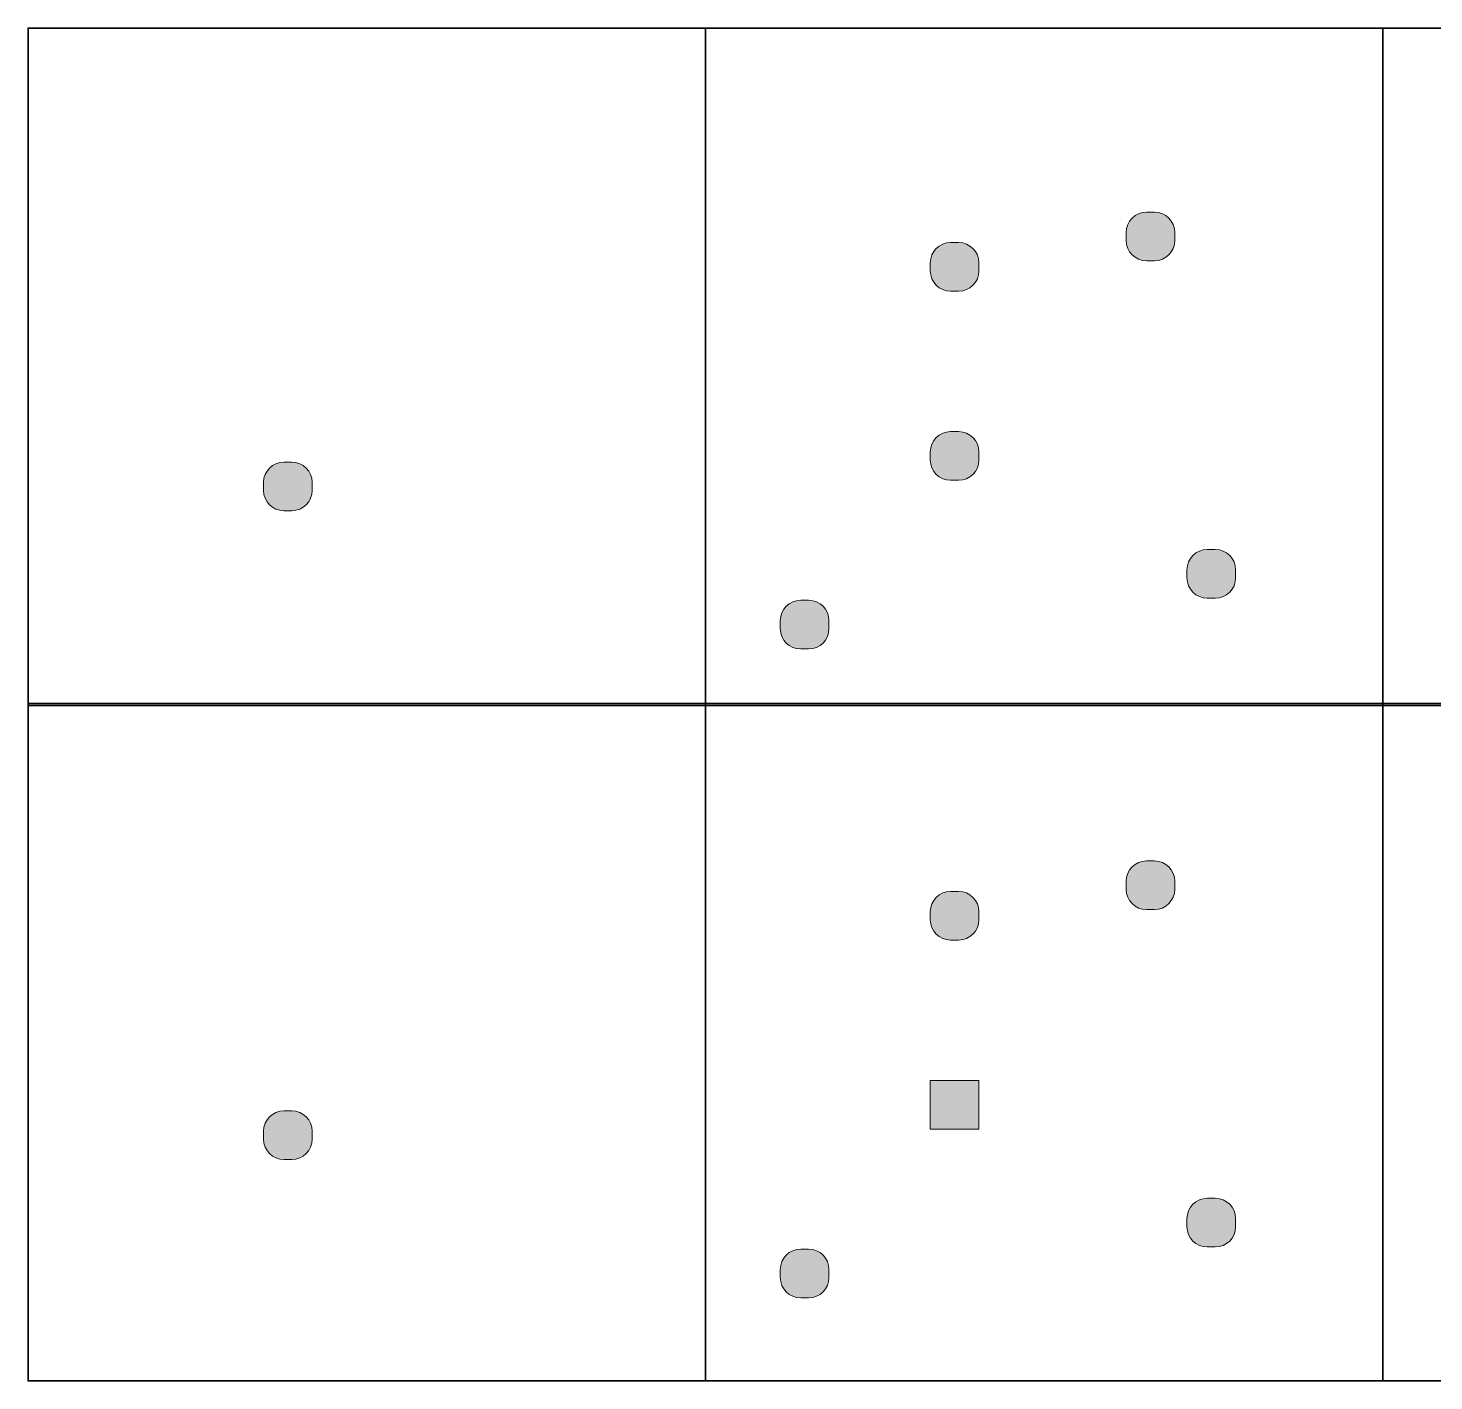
# Model space of a CAD drawing. Header units: inches. Extents: x 275 to 770, y -416 to -169.
# Drawn here: x 274.8 to 345.1, y -317.1 to -249.5 of the extents above; entities that cross this region are included whole.
import ezdxf

# ---------------------------------------------------------------- set-up
doc = ezdxf.new("R2010")
doc.units = ezdxf.units.IN
doc.header["$MEASUREMENT"] = 0
doc.layers.add('Layer 1', color=7, linetype='Continuous')

# ---------------------------------------------------------------- blocks, each defined once
blk = doc.blocks.new('block 19')
at = {"layer": 'Layer 1', "true_color": 0xff5733}
h = blk.add_hatch(color=20, dxfattribs=at)
h.dxf.hatch_style = 2
edge = h.paths.add_edge_path()
edge.add_spline(control_points=[(331.13, -261.099), (331.13, -261.099), (330.732, -261.099), (330.732, -261.099), (330.17, -261.099), (329.714, -260.643), (329.714, -260.081), (329.714, -260.081), (329.714, -259.683), (329.714, -259.683), (329.714, -259.121), (330.17, -258.665), (330.732, -258.665), (330.732, -258.665), (331.13, -258.665), (331.13, -258.665), (331.693, -258.665), (332.148, -259.121), (332.148, -259.683), (332.148, -259.683), (332.148, -260.081), (332.148, -260.081), (332.148, -260.643), (331.693, -261.099), (331.13, -261.099)], knot_values=[0, 0, 0, 0, 1, 1, 1, 2, 2, 2, 3, 3, 3, 4, 4, 4, 5, 5, 5, 6, 6, 6, 7, 7, 7, 8, 8, 8, 8], degree=3, periodic=1)
h = blk.add_hatch(color=20, dxfattribs=at)
h.dxf.hatch_style = 2
edge = h.paths.add_edge_path()
edge.add_spline(control_points=[(321.335, -262.62), (321.335, -262.62), (320.937, -262.62), (320.937, -262.62), (320.374, -262.62), (319.919, -262.164), (319.919, -261.602), (319.919, -261.602), (319.919, -261.204), (319.919, -261.204), (319.919, -260.642), (320.374, -260.186), (320.937, -260.186), (320.937, -260.186), (321.335, -260.186), (321.335, -260.186), (321.897, -260.186), (322.353, -260.642), (322.353, -261.204), (322.353, -261.204), (322.353, -261.602), (322.353, -261.602), (322.353, -262.164), (321.897, -262.62), (321.335, -262.62)], knot_values=[0, 0, 0, 0, 1, 1, 1, 2, 2, 2, 3, 3, 3, 4, 4, 4, 5, 5, 5, 6, 6, 6, 7, 7, 7, 8, 8, 8, 8], degree=3, periodic=1)
h = blk.add_hatch(color=20, dxfattribs=at)
h.dxf.hatch_style = 2
edge = h.paths.add_edge_path()
edge.add_spline(control_points=[(321.335, -272.077), (321.335, -272.077), (320.937, -272.077), (320.937, -272.077), (320.374, -272.077), (319.919, -271.621), (319.919, -271.059), (319.919, -271.059), (319.919, -270.661), (319.919, -270.661), (319.919, -270.098), (320.374, -269.643), (320.937, -269.643), (320.937, -269.643), (321.335, -269.643), (321.335, -269.643), (321.897, -269.643), (322.353, -270.098), (322.353, -270.661), (322.353, -270.661), (322.353, -271.059), (322.353, -271.059), (322.353, -271.621), (321.897, -272.077), (321.335, -272.077)], knot_values=[0, 0, 0, 0, 1, 1, 1, 2, 2, 2, 3, 3, 3, 4, 4, 4, 5, 5, 5, 6, 6, 6, 7, 7, 7, 8, 8, 8, 8], degree=3, periodic=1)
h = blk.add_hatch(color=20, dxfattribs=at)
h.dxf.hatch_style = 2
edge = h.paths.add_edge_path()
edge.add_spline(control_points=[(287.986, -273.598), (287.986, -273.598), (287.588, -273.598), (287.588, -273.598), (287.026, -273.598), (286.57, -273.142), (286.57, -272.58), (286.57, -272.58), (286.57, -272.182), (286.57, -272.182), (286.57, -271.62), (287.026, -271.164), (287.588, -271.164), (287.588, -271.164), (287.986, -271.164), (287.986, -271.164), (288.548, -271.164), (289.004, -271.62), (289.004, -272.182), (289.004, -272.182), (289.004, -272.58), (289.004, -272.58), (289.004, -273.142), (288.548, -273.598), (287.986, -273.598)], knot_values=[0, 0, 0, 0, 1, 1, 1, 2, 2, 2, 3, 3, 3, 4, 4, 4, 5, 5, 5, 6, 6, 6, 7, 7, 7, 8, 8, 8, 8], degree=3, periodic=1)
h = blk.add_hatch(color=20, dxfattribs=at)
h.dxf.hatch_style = 2
edge = h.paths.add_edge_path()
edge.add_spline(control_points=[(334.173, -277.97), (334.173, -277.97), (333.775, -277.97), (333.775, -277.97), (333.213, -277.97), (332.757, -277.514), (332.757, -276.952), (332.757, -276.952), (332.757, -276.554), (332.757, -276.554), (332.757, -275.992), (333.213, -275.536), (333.775, -275.536), (333.775, -275.536), (334.173, -275.536), (334.173, -275.536), (334.735, -275.536), (335.191, -275.992), (335.191, -276.554), (335.191, -276.554), (335.191, -276.952), (335.191, -276.952), (335.191, -277.514), (334.735, -277.97), (334.173, -277.97)], knot_values=[0, 0, 0, 0, 1, 1, 1, 2, 2, 2, 3, 3, 3, 4, 4, 4, 5, 5, 5, 6, 6, 6, 7, 7, 7, 8, 8, 8, 8], degree=3, periodic=1)
h = blk.add_hatch(color=20, dxfattribs=at)
h.dxf.hatch_style = 2
edge = h.paths.add_edge_path()
edge.add_spline(control_points=[(313.834, -280.512), (313.834, -280.512), (313.436, -280.512), (313.436, -280.512), (312.874, -280.512), (312.418, -280.057), (312.418, -279.494), (312.418, -279.494), (312.418, -279.096), (312.418, -279.096), (312.418, -278.534), (312.874, -278.078), (313.436, -278.078), (313.436, -278.078), (313.834, -278.078), (313.834, -278.078), (314.396, -278.078), (314.852, -278.534), (314.852, -279.096), (314.852, -279.096), (314.852, -279.494), (314.852, -279.494), (314.852, -280.057), (314.396, -280.512), (313.834, -280.512)], knot_values=[0, 0, 0, 0, 1, 1, 1, 2, 2, 2, 3, 3, 3, 4, 4, 4, 5, 5, 5, 6, 6, 6, 7, 7, 7, 8, 8, 8, 8], degree=3, periodic=1)
h = blk.add_hatch(color=20, dxfattribs=at)
h.dxf.hatch_style = 2
edge = h.paths.add_edge_path()
edge.add_spline(control_points=[(331.13, -293.546), (331.13, -293.546), (330.732, -293.546), (330.732, -293.546), (330.17, -293.546), (329.714, -293.09), (329.714, -292.528), (329.714, -292.528), (329.714, -292.13), (329.714, -292.13), (329.714, -291.568), (330.17, -291.112), (330.732, -291.112), (330.732, -291.112), (331.13, -291.112), (331.13, -291.112), (331.693, -291.112), (332.148, -291.568), (332.148, -292.13), (332.148, -292.13), (332.148, -292.528), (332.148, -292.528), (332.148, -293.09), (331.693, -293.546), (331.13, -293.546)], knot_values=[0, 0, 0, 0, 1, 1, 1, 2, 2, 2, 3, 3, 3, 4, 4, 4, 5, 5, 5, 6, 6, 6, 7, 7, 7, 8, 8, 8, 8], degree=3, periodic=1)
at = {"layer": 'Layer 1', "true_color": 0x16a085}
h = blk.add_hatch(color=124, dxfattribs=at)
h.dxf.hatch_style = 2
edge = h.paths.add_edge_path()
edge.add_spline(control_points=[(321.335, -295.067), (321.335, -295.067), (320.937, -295.067), (320.937, -295.067), (320.374, -295.067), (319.919, -294.612), (319.919, -294.049), (319.919, -294.049), (319.919, -293.651), (319.919, -293.651), (319.919, -293.089), (320.374, -292.633), (320.937, -292.633), (320.937, -292.633), (321.335, -292.633), (321.335, -292.633), (321.897, -292.633), (322.353, -293.089), (322.353, -293.651), (322.353, -293.651), (322.353, -294.049), (322.353, -294.049), (322.353, -294.612), (321.897, -295.067), (321.335, -295.067)], knot_values=[0, 0, 0, 0, 1, 1, 1, 2, 2, 2, 3, 3, 3, 4, 4, 4, 5, 5, 5, 6, 6, 6, 7, 7, 7, 8, 8, 8, 8], degree=3, periodic=1)
h = blk.add_hatch(color=124, dxfattribs=at)
h.dxf.hatch_style = 2
h.paths.add_polyline_path([(322.353, -304.524), (319.919, -304.524), (319.919, -302.09), (322.353, -302.09)])
at = {"layer": 'Layer 1', "true_color": 0xff5733}
h = blk.add_hatch(color=20, dxfattribs=at)
h.dxf.hatch_style = 2
edge = h.paths.add_edge_path()
edge.add_spline(control_points=[(287.986, -306.045), (287.986, -306.045), (287.588, -306.045), (287.588, -306.045), (287.026, -306.045), (286.57, -305.59), (286.57, -305.027), (286.57, -305.027), (286.57, -304.629), (286.57, -304.629), (286.57, -304.067), (287.026, -303.611), (287.588, -303.611), (287.588, -303.611), (287.986, -303.611), (287.986, -303.611), (288.548, -303.611), (289.004, -304.067), (289.004, -304.629), (289.004, -304.629), (289.004, -305.027), (289.004, -305.027), (289.004, -305.59), (288.548, -306.045), (287.986, -306.045)], knot_values=[0, 0, 0, 0, 1, 1, 1, 2, 2, 2, 3, 3, 3, 4, 4, 4, 5, 5, 5, 6, 6, 6, 7, 7, 7, 8, 8, 8, 8], degree=3, periodic=1)
at = {"layer": 'Layer 1', "true_color": 0x16a085}
h = blk.add_hatch(color=124, dxfattribs=at)
h.dxf.hatch_style = 2
edge = h.paths.add_edge_path()
edge.add_spline(control_points=[(334.173, -310.417), (334.173, -310.417), (333.775, -310.417), (333.775, -310.417), (333.213, -310.417), (332.757, -309.962), (332.757, -309.399), (332.757, -309.399), (332.757, -309.001), (332.757, -309.001), (332.757, -308.439), (333.213, -307.983), (333.775, -307.983), (333.775, -307.983), (334.173, -307.983), (334.173, -307.983), (334.735, -307.983), (335.191, -308.439), (335.191, -309.001), (335.191, -309.001), (335.191, -309.399), (335.191, -309.399), (335.191, -309.962), (334.735, -310.417), (334.173, -310.417)], knot_values=[0, 0, 0, 0, 1, 1, 1, 2, 2, 2, 3, 3, 3, 4, 4, 4, 5, 5, 5, 6, 6, 6, 7, 7, 7, 8, 8, 8, 8], degree=3, periodic=1)
at = {"layer": 'Layer 1', "true_color": 0xff5733}
h = blk.add_hatch(color=20, dxfattribs=at)
h.dxf.hatch_style = 2
edge = h.paths.add_edge_path()
edge.add_spline(control_points=[(313.834, -312.96), (313.834, -312.96), (313.436, -312.96), (313.436, -312.96), (312.874, -312.96), (312.418, -312.504), (312.418, -311.942), (312.418, -311.942), (312.418, -311.544), (312.418, -311.544), (312.418, -310.981), (312.874, -310.526), (313.436, -310.526), (313.436, -310.526), (313.834, -310.526), (313.834, -310.526), (314.396, -310.526), (314.852, -310.981), (314.852, -311.544), (314.852, -311.544), (314.852, -311.942), (314.852, -311.942), (314.852, -312.504), (314.396, -312.96), (313.834, -312.96)], knot_values=[0, 0, 0, 0, 1, 1, 1, 2, 2, 2, 3, 3, 3, 4, 4, 4, 5, 5, 5, 6, 6, 6, 7, 7, 7, 8, 8, 8, 8], degree=3, periodic=1)
at = {"layer": 'Layer 1', "color": 7, "lineweight": 35, "true_color": 0xffffff}
for points in [[(308.674, -283.343), (274.795, -283.343), (274.795, -249.463), (308.674, -249.463), (308.674, -283.343)], [(342.554, -283.343), (308.674, -283.343), (308.674, -249.463), (342.554, -249.463), (342.554, -283.343)], [(376.433, -283.343), (342.554, -283.343), (342.554, -249.463), (376.433, -249.463), (376.433, -283.343)], [(308.674, -317.112), (274.795, -317.112), (274.795, -283.233), (308.674, -283.233), (308.674, -317.112)], [(342.554, -317.112), (308.674, -317.112), (308.674, -283.233), (342.554, -283.233), (342.554, -317.112)], [(376.433, -317.112), (342.554, -317.112), (342.554, -283.233), (376.433, -283.233), (376.433, -317.112)]]:
    blk.add_lwpolyline(points, dxfattribs=at)
at = {"layer": 'Layer 1', "lineweight": 0}
blk.add_lwpolyline([(322.353, -304.524), (319.919, -304.524), (319.919, -302.09), (322.353, -302.09), (322.353, -304.524)], dxfattribs=at)
for points in [[(331.13, -261.099), (331.13, -261.099), (330.732, -261.099), (330.732, -261.099), (330.17, -261.099), (329.714, -260.643), (329.714, -260.081), (329.714, -260.081), (329.714, -259.683), (329.714, -259.683), (329.714, -259.121), (330.17, -258.665), (330.732, -258.665), (330.732, -258.665), (331.13, -258.665), (331.13, -258.665), (331.693, -258.665), (332.148, -259.121), (332.148, -259.683), (332.148, -259.683), (332.148, -260.081), (332.148, -260.081), (332.148, -260.643), (331.693, -261.099), (331.13, -261.099)], [(321.335, -262.62), (321.335, -262.62), (320.937, -262.62), (320.937, -262.62), (320.374, -262.62), (319.919, -262.164), (319.919, -261.602), (319.919, -261.602), (319.919, -261.204), (319.919, -261.204), (319.919, -260.642), (320.374, -260.186), (320.937, -260.186), (320.937, -260.186), (321.335, -260.186), (321.335, -260.186), (321.897, -260.186), (322.353, -260.642), (322.353, -261.204), (322.353, -261.204), (322.353, -261.602), (322.353, -261.602), (322.353, -262.164), (321.897, -262.62), (321.335, -262.62)], [(321.335, -272.077), (321.335, -272.077), (320.937, -272.077), (320.937, -272.077), (320.374, -272.077), (319.919, -271.621), (319.919, -271.059), (319.919, -271.059), (319.919, -270.661), (319.919, -270.661), (319.919, -270.098), (320.374, -269.643), (320.937, -269.643), (320.937, -269.643), (321.335, -269.643), (321.335, -269.643), (321.897, -269.643), (322.353, -270.098), (322.353, -270.661), (322.353, -270.661), (322.353, -271.059), (322.353, -271.059), (322.353, -271.621), (321.897, -272.077), (321.335, -272.077)], [(287.986, -273.598), (287.986, -273.598), (287.588, -273.598), (287.588, -273.598), (287.026, -273.598), (286.57, -273.142), (286.57, -272.58), (286.57, -272.58), (286.57, -272.182), (286.57, -272.182), (286.57, -271.62), (287.026, -271.164), (287.588, -271.164), (287.588, -271.164), (287.986, -271.164), (287.986, -271.164), (288.548, -271.164), (289.004, -271.62), (289.004, -272.182), (289.004, -272.182), (289.004, -272.58), (289.004, -272.58), (289.004, -273.142), (288.548, -273.598), (287.986, -273.598)], [(334.173, -277.97), (334.173, -277.97), (333.775, -277.97), (333.775, -277.97), (333.213, -277.97), (332.757, -277.514), (332.757, -276.952), (332.757, -276.952), (332.757, -276.554), (332.757, -276.554), (332.757, -275.992), (333.213, -275.536), (333.775, -275.536), (333.775, -275.536), (334.173, -275.536), (334.173, -275.536), (334.735, -275.536), (335.191, -275.992), (335.191, -276.554), (335.191, -276.554), (335.191, -276.952), (335.191, -276.952), (335.191, -277.514), (334.735, -277.97), (334.173, -277.97)], [(313.834, -280.512), (313.834, -280.512), (313.436, -280.512), (313.436, -280.512), (312.874, -280.512), (312.418, -280.057), (312.418, -279.494), (312.418, -279.494), (312.418, -279.096), (312.418, -279.096), (312.418, -278.534), (312.874, -278.078), (313.436, -278.078), (313.436, -278.078), (313.834, -278.078), (313.834, -278.078), (314.396, -278.078), (314.852, -278.534), (314.852, -279.096), (314.852, -279.096), (314.852, -279.494), (314.852, -279.494), (314.852, -280.057), (314.396, -280.512), (313.834, -280.512)], [(331.13, -293.546), (331.13, -293.546), (330.732, -293.546), (330.732, -293.546), (330.17, -293.546), (329.714, -293.09), (329.714, -292.528), (329.714, -292.528), (329.714, -292.13), (329.714, -292.13), (329.714, -291.568), (330.17, -291.112), (330.732, -291.112), (330.732, -291.112), (331.13, -291.112), (331.13, -291.112), (331.693, -291.112), (332.148, -291.568), (332.148, -292.13), (332.148, -292.13), (332.148, -292.528), (332.148, -292.528), (332.148, -293.09), (331.693, -293.546), (331.13, -293.546)], [(321.335, -295.067), (321.335, -295.067), (320.937, -295.067), (320.937, -295.067), (320.374, -295.067), (319.919, -294.612), (319.919, -294.049), (319.919, -294.049), (319.919, -293.651), (319.919, -293.651), (319.919, -293.089), (320.374, -292.633), (320.937, -292.633), (320.937, -292.633), (321.335, -292.633), (321.335, -292.633), (321.897, -292.633), (322.353, -293.089), (322.353, -293.651), (322.353, -293.651), (322.353, -294.049), (322.353, -294.049), (322.353, -294.612), (321.897, -295.067), (321.335, -295.067)], [(287.986, -306.045), (287.986, -306.045), (287.588, -306.045), (287.588, -306.045), (287.026, -306.045), (286.57, -305.59), (286.57, -305.027), (286.57, -305.027), (286.57, -304.629), (286.57, -304.629), (286.57, -304.067), (287.026, -303.611), (287.588, -303.611), (287.588, -303.611), (287.986, -303.611), (287.986, -303.611), (288.548, -303.611), (289.004, -304.067), (289.004, -304.629), (289.004, -304.629), (289.004, -305.027), (289.004, -305.027), (289.004, -305.59), (288.548, -306.045), (287.986, -306.045)], [(334.173, -310.417), (334.173, -310.417), (333.775, -310.417), (333.775, -310.417), (333.213, -310.417), (332.757, -309.962), (332.757, -309.399), (332.757, -309.399), (332.757, -309.001), (332.757, -309.001), (332.757, -308.439), (333.213, -307.983), (333.775, -307.983), (333.775, -307.983), (334.173, -307.983), (334.173, -307.983), (334.735, -307.983), (335.191, -308.439), (335.191, -309.001), (335.191, -309.001), (335.191, -309.399), (335.191, -309.399), (335.191, -309.962), (334.735, -310.417), (334.173, -310.417)], [(313.834, -312.96), (313.834, -312.96), (313.436, -312.96), (313.436, -312.96), (312.874, -312.96), (312.418, -312.504), (312.418, -311.942), (312.418, -311.942), (312.418, -311.544), (312.418, -311.544), (312.418, -310.981), (312.874, -310.526), (313.436, -310.526), (313.436, -310.526), (313.834, -310.526), (313.834, -310.526), (314.396, -310.526), (314.852, -310.981), (314.852, -311.544), (314.852, -311.544), (314.852, -311.942), (314.852, -311.942), (314.852, -312.504), (314.396, -312.96), (313.834, -312.96)]]:
    blk.add_open_spline(points, degree=3, knots=[0, 0, 0, 0, 1, 1, 1, 2, 2, 2, 3, 3, 3, 4, 4, 4, 5, 5, 5, 6, 6, 6, 7, 7, 7, 8, 8, 8, 8], dxfattribs=at)

msp = doc.modelspace()

# ---------------------------------------------------------------- block references
at = {"layer": 'Layer 1'}
msp.add_blockref('block 19', (0, 0), dxfattribs=at)

doc.saveas('drawing.dxf')
